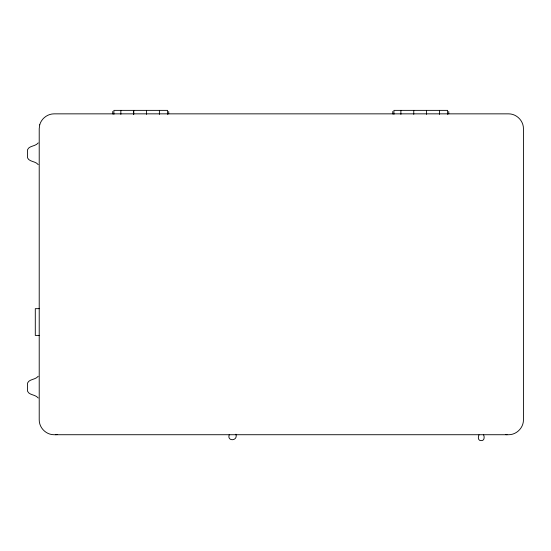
<?xml version="1.0" encoding="UTF-8"?>
<svg xmlns="http://www.w3.org/2000/svg" width="551" height="551" viewBox="0 0 551 551"><rect width="100%" height="100%" fill="white"/><g stroke="black" fill="none" stroke-linecap="round" stroke-linejoin="round"><path stroke-width="0.83" d="M235.959 434.229C238.115 441.447 226.454 441.509 229.312 434.594M479.033 434.835C477.793 437.115 478.02 440.903 481.209 440.628C484.363 440.896 484.666 437.218 483.613 434.856M38.219 142.902C35.56 146.511 29.162 145.581 27.55 149.686L27.55 157.841C29.148 161.96 35.56 161.023 38.219 164.632M38.219 376.264C35.56 379.873 29.162 378.943 27.55 383.048L27.55 391.21C29.148 395.322 35.56 394.392 38.219 398.001M55.61 434.725L57.125 434.525M39.217 308.663L35.292 308.663L35.292 335.407L39.217 335.407M505.549 434.525L507.058 434.725M448.762 111.467L448.762 113.947M447.598 114.353L447.598 110.372L393.924 110.372L393.924 114.353M439.429 110.372L439.429 114.353M426.557 110.372L426.557 114.353M413.76 110.372L413.76 114.353M400.887 110.372L400.887 114.353M392.753 111.46L392.753 113.954M168.723 111.467L168.723 113.947M167.559 114.353L167.559 110.372L113.885 110.372L113.885 114.353M159.391 110.372L159.391 114.353M146.518 110.372L146.518 114.353M133.721 110.372L133.721 114.353M133.652 110.372L133.652 114.353M120.848 110.372L120.848 114.353M112.714 111.46L112.714 113.954M39.72 124.829L39.217 128.665L39.217 419.903C39.169 427.838 46.105 434.773 54.039 434.725L508.628 434.725C516.562 434.773 523.498 427.838 523.45 419.903L523.45 128.665C523.498 120.738 516.562 113.795 508.628 113.85L54.039 113.85C47.489 113.885 41.456 118.513 39.72 124.829"/></g></svg>
